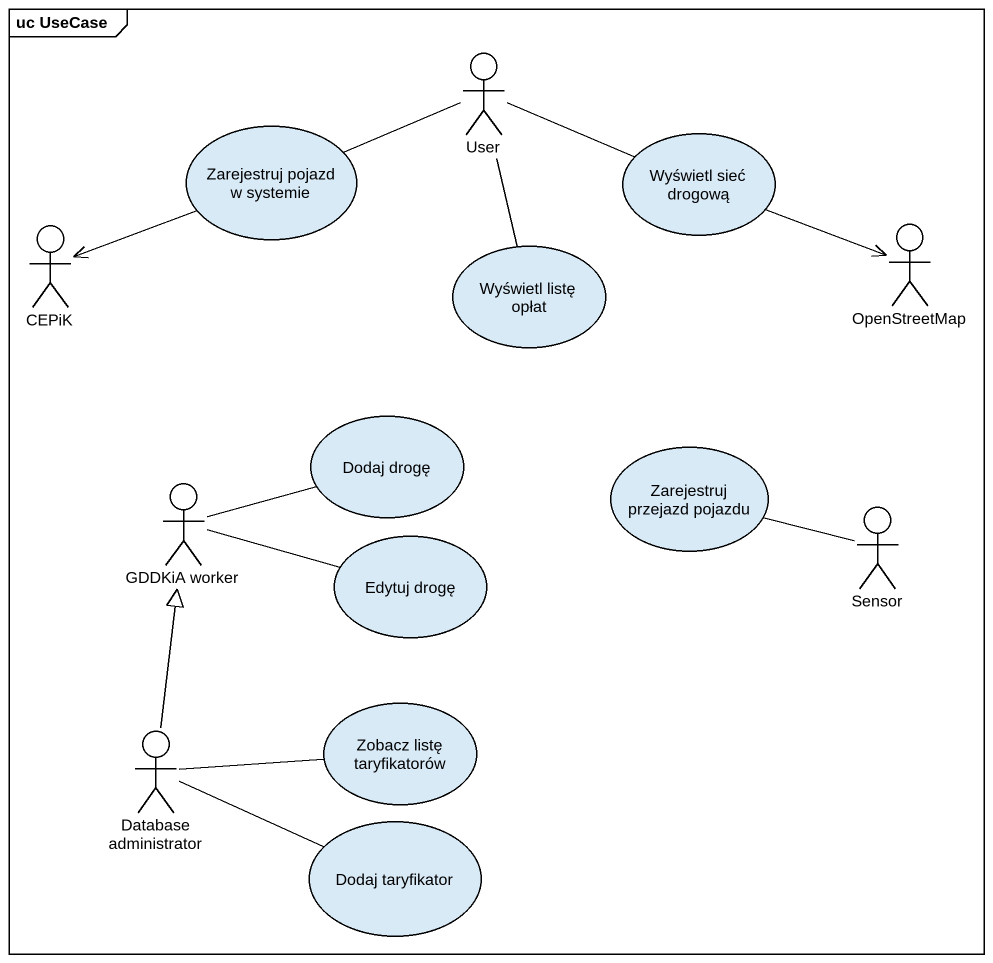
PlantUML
@startuml
mainframe uc UseCase
actor User
usecase "Zarejestruj pojazd w systemie" as Zarejestruj_pojazd_w
usecase "Wyświetl sieć drogową" as Wyświetl_sieć_drogową
actor CEPiK
usecase "Wyświetl listę opłat" as Wyświetl_listę_opłat
actor OpenStreetMap
usecase "Dodaj drogę" as Dodaj_drogę
usecase "Zarejestruj przejazd pojazdu" as Zarejestruj_przejazd_pojazdu
actor "GDDKiA worker" as GDDKiA_worker
actor Sensor
usecase "Edytuj drogę" as Edytuj_drogę
usecase "Zobacz listę taryfikatorów" as Zobacz_listę_taryfikatorów
actor "Database administrator" as Database_administrator
usecase "Dodaj taryfikator" as Dodaj_taryfikator
User -left- Zarejestruj_pojazd_w
User -right- Wyświetl_sieć_drogową
User -- Wyświetl_listę_opłat
Zarejestruj_pojazd_w -left-> CEPiK
OpenStreetMap <-left- Wyświetl_sieć_drogową
GDDKiA_worker -right- Dodaj_drogę
GDDKiA_worker -right- Edytuj_drogę
Sensor -left- Zarejestruj_przejazd_pojazdu
Database_administrator -up-|> GDDKiA_worker
Database_administrator -right- Zobacz_listę_taryfikatorów
Database_administrator -right- Dodaj_taryfikator
@enduml
